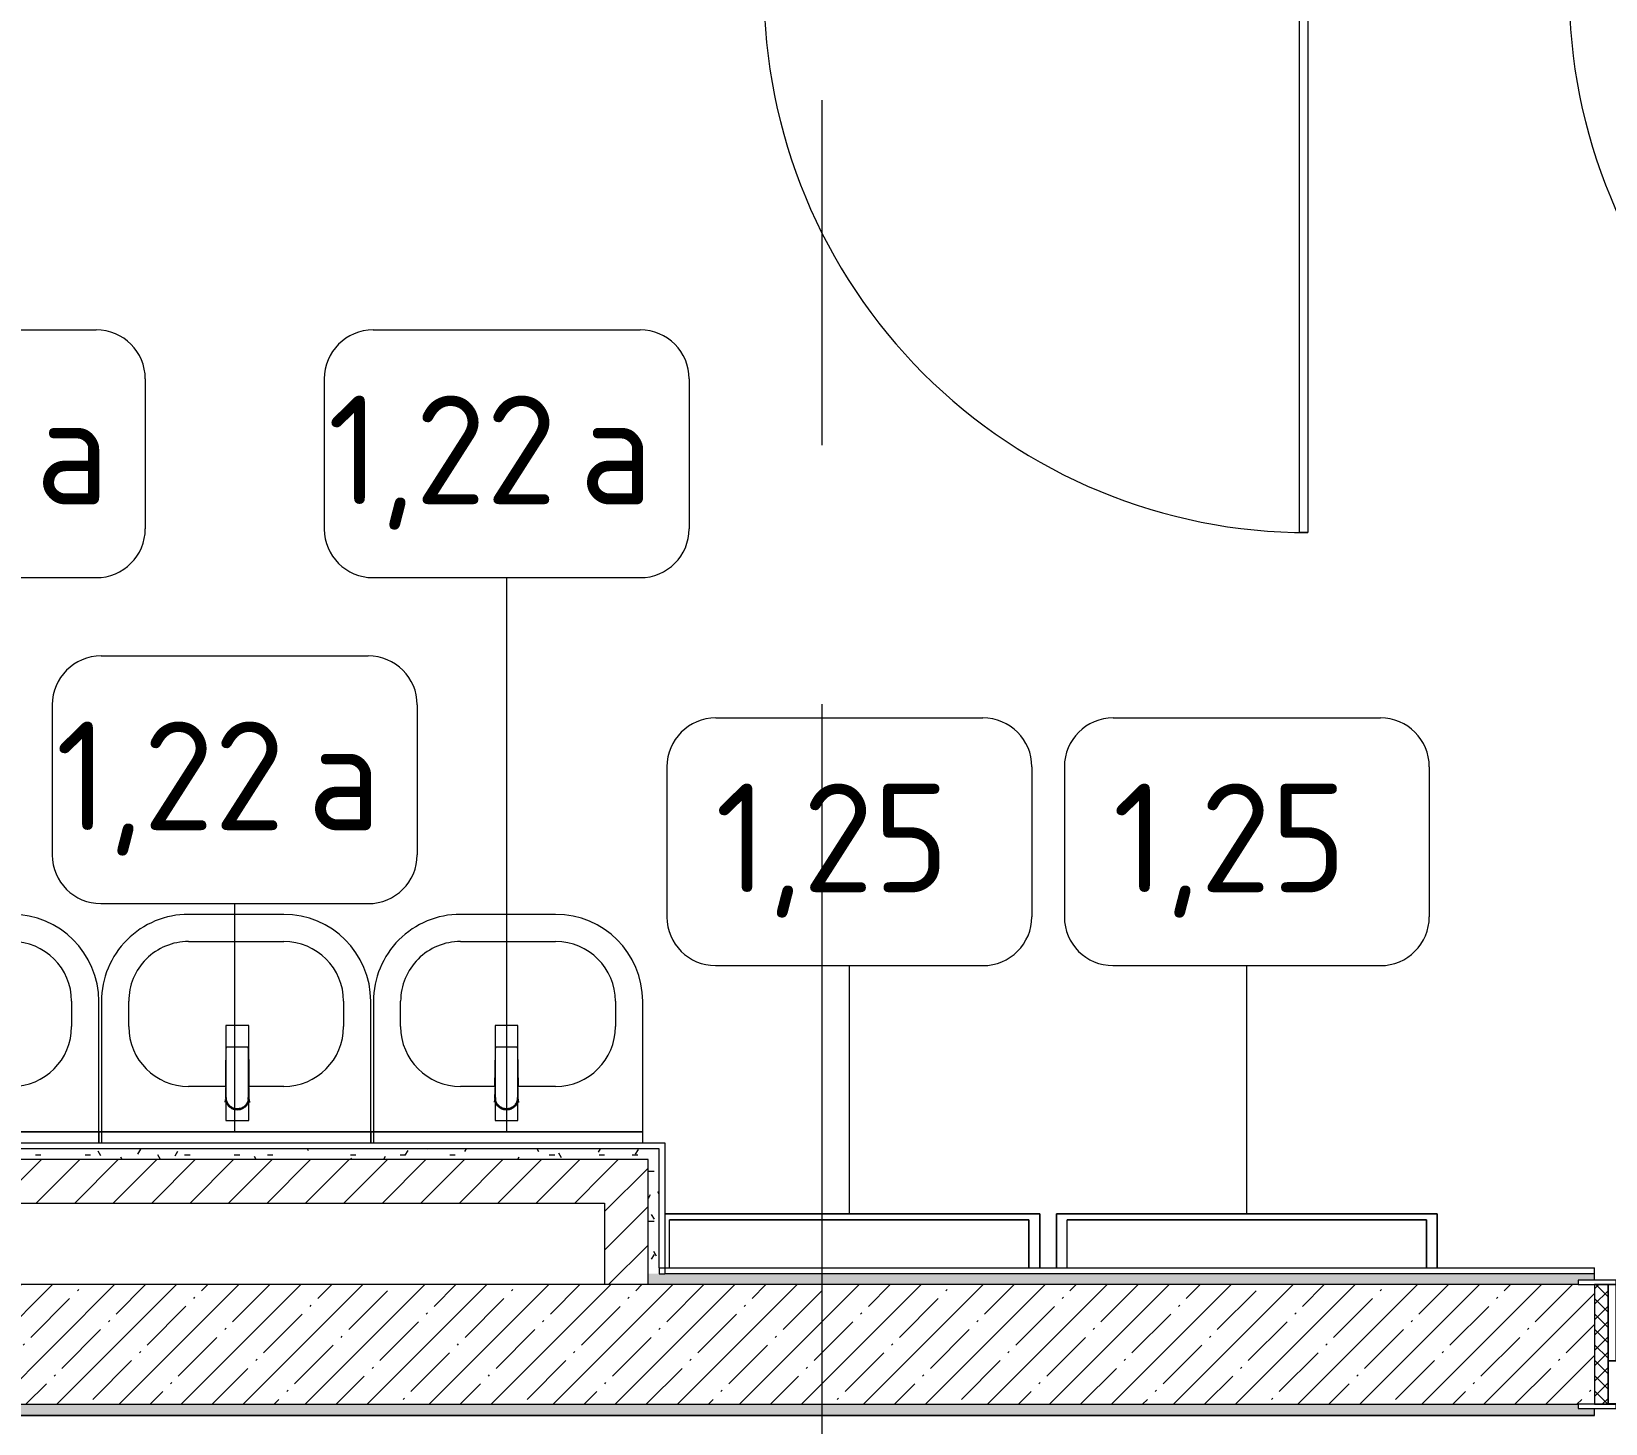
# Model space of a CAD drawing. Header units: millimetres. Extents: x 81494 to 296443, y -8553 to 29000.
# Drawn here: x 114506 to 117400, y 5145 to 7705 of the extents above; entities that cross this region are included whole.
import ezdxf

# ---------------------------------------------------------------- set-up
doc = ezdxf.new("R2010")
doc.units = ezdxf.units.MM
doc.linetypes.add('Осевая', pattern=[3175, 635, -476.25, 1587.5, -476.25])
for name, color, linetype, lineweight in [('0-1', 7, 'Continuous', 9), ('A-DOOR', 7, 'Continuous', 9), ('A-DOOR-FRAM-2', 7, 'Continuous', 9), ('A-GENM', 7, 'Continuous', 9), ('A-WALL', 7, 'Continuous', 9), ('I-FURN-IDEN', 7, 'Continuous', 9), ('I-WALL', 7, 'Continuous', 9), ('Оси-2', 7, 'Осевая', 9)]:
    doc.layers.add(name, color=color, linetype=linetype, lineweight=lineweight)
for name, color, linetype, lineweight, true_color in [('A-DOOR-1', 7, 'Continuous', 9, 0xc0c0c0), ('A-DOOR-FRAM-1', 7, 'Continuous', 9, 0xc0c0c0), ('A-WALL-1', 9, 'Continuous', 9, 0x808080), ('A-WALL-FNSH-1', 9, 'Continuous', 9, 0x808080), ('I-FURN-1', 9, 'Continuous', 9, 0x808080), ('P-SANR-FIXT-2', 9, 'Continuous', 13, 0x808080)]:
    doc.layers.add(name, color=color, linetype=linetype, lineweight=lineweight, true_color=true_color)
doc.styles.add('GOST Common', font='GOST_Common.ttf', dxfattribs={"height": 200})
pattern_1 = [(45, (0, 0), (-35.35534, 35.35534), [])]
pattern_2 = [(0, (0, 0), (121.92, 30.48), [10.058, -81.382, 10.058, -81.382, -487.68]), (0, (0, 0), (121.92, 30.48), [-182.88, 10.058, -172.822, 10.058, -81.382, -213.36]), (0, (0, 0), (121.92, 30.48), [-457.2, 10.058, -50.902, 10.058, -142.342]), (120, (45.72, 15.24), (-87.356454, 90.345817), [10.058, -81.382, 10.058, -81.382, -487.68]), (120, (45.72, 15.24), (-87.356454, 90.345817), [-182.88, 10.058, -172.822, 10.058, -81.382, -213.36]), (120, (45.72, 15.24), (-87.356454, 90.345817), [-457.2, 10.058, -50.902, 10.058, -142.342]), (240, (60.96, 76.2), (-34.563546, -120.825817), [10.058, -81.382, 10.058, -81.382, -487.68]), (240, (60.96, 76.2), (-34.563546, -120.825817), [-182.88, 10.058, -172.822, 10.058, -81.382, -213.36]), (240, (60.96, 76.2), (-34.563546, -120.825817), [-457.2, 10.058, -50.902, 10.058, -142.342])]
pattern_3 = [(288.435, (116754.71, 7791), (416.50086, -832.99954), [158.05, -1159.038]), (319.399, (116804.69, 7641.06), (2499.010644, -2082.486787), [76.799, -3763.143]), (316.848, (116446.5, 7591.08), (6247.5402574, -5830.957739), [182.691, -8951.868]), (289.983, (116579.78, 7466.13), (1249.49393, -3332.002656), [97.5, -4777.508]), (270, (116613.1, 7791), (416.5, -416.5), [83.3, -333.2]), (298.443, (116613.1, 7707.7), (-2915.5071394, 5414.4962996), [227.365, -11140.87]), (264.289, (116721.39, 7507.78), (416.5263, 3748.496867), [83.716, -4102.058]), (309.806, (116713.06, 7424.48), (-1666.01521, 2082.48651), [65.059, -3187.91])]

# ---------------------------------------------------------------- blocks, each defined once
blk = doc.blocks.new('Вешалка - 1_25-26107852-План расстановки мебели и оборудования 1 этажа в осях 23_1-33')
at = {"layer": 'I-FURN-1'}
for p, q in [((350, 55), (-339, 55)), ((-339, 55), (350, 55)), ((-330.4, -44), (-330.4, 44.4)), ((-330.4, -44), (-330.4, 44.4)), ((-330.4, 44.4), (330.2, 44.4)), ((330.2, 44.4), (-330.4, 44.4)), ((330.2, 44.4), (330.2, -44)), ((330.2, -44), (330.2, 44.4)), ((350, -44), (350, 55)), ((350, 55), (350, -44))]:
    blk.add_line(p, q, dxfattribs=at)
blk = doc.blocks.new('Вешалка - 1_25-V81-План расстановки мебели и оборудования 1 этажа в осях 23_1-33')
at = {"layer": 'I-FURN-1'}
for p, q in [((350, 55), (-350, 55)), ((-350, 55), (-350, -44)), ((-350, -44), (-350, 55)), ((-350, 55), (350, 55)), ((-330.4, -44), (-330.4, 44.4)), ((-330.4, -44), (-330.4, 44.4)), ((-330.4, 44.4), (330.2, 44.4)), ((330.2, 44.4), (-330.4, 44.4)), ((330.2, 44.4), (330.2, -44)), ((330.2, -44), (330.2, 44.4)), ((350, -44), (350, 55)), ((350, 55), (350, -44))]:
    blk.add_line(p, q, dxfattribs=at)
blk = doc.blocks.new('110_Дверь_СКБ_1Ст_Внутренняя1 - Д-7а_л__950x2100h_Туалет-32220591-План расстановки мебели и оборудования 1 этажа в осях 23_1-33')
at = {"layer": 'A-DOOR'}
h = blk.add_hatch(dxfattribs=at)
h.set_pattern_fill('FP_10', color=256, style=0, pattern_type=2)
h.set_pattern_definition([(135, (1776.41, 174.685), (-14.14214, -14.14214), []), (225, (1776.41, 174.685), (14.14214, -14.14214), [])])
h.paths.add_polyline_path([(537.5, 110), (512.5, 110), (512.5, -110), (537.5, -110)])
at = {"layer": 'A-DOOR-FRAM-2'}
h = blk.add_hatch(dxfattribs=at)
h.set_pattern_fill('FP_11', color=256, style=0, pattern_type=2)
h.set_pattern_definition([(45, (-346.384, 174.685), (-14.1421, 14.1421), []), (135, (-346.384, 174.685), (-14.1421, -14.1421), [])])
h.paths.add_polyline_path([(-487.5, 110), (-512.5, 110), (-512.5, -110), (-487.5, -110)])
at = {"layer": 'A-DOOR-1'}
for p, q in [((487.5, 1060), (447.5, 1060)), ((447.5, 1060), (447.5, 110)), ((487.5, 110), (487.5, 1060)), ((447.5, 110), (487.5, 110))]:
    blk.add_line(p, q, dxfattribs=at)
blk.add_arc((487.5, 110), 950, 90, 180, dxfattribs=at)
at = {"layer": 'A-DOOR-FRAM-1'}
for p, q in [((-472.5, 118), (-542.5, 118)), ((-542.5, 118), (-542.5, 110)), ((-472.5, 110), (-472.5, 118)), ((567.5, 118), (497.5, 118)), ((497.5, 118), (497.5, 110)), ((567.5, 110), (567.5, 118)), ((-542.5, 110), (-472.5, 110)), ((-487.5, 110), (-512.5, 110)), ((-512.5, 110), (-512.5, -110)), ((-462.5, 110), (-487.5, 110)), ((-487.5, 110), (-487.5, 30)), ((-487.5, -110), (-487.5, 110)), ((-472.5, 110), (-487.5, 110)), ((-487.5, 110), (-487.5, 109)), ((-487.5, 109), (-472.5, 109)), ((-472.5, 109), (-472.5, 110)), ((-462.5, 70), (-462.5, 110)), ((487.5, 110), (487.5, 70)), ((512.5, 110), (487.5, 110)), ((512.5, 110), (497.5, 110)), ((497.5, 110), (497.5, 109)), ((497.5, 110), (567.5, 110)), ((497.5, 109), (512.5, 109)), ((512.5, 30), (512.5, 110)), ((537.5, 110), (512.5, 110)), ((512.5, 110), (512.5, -110)), ((512.5, 109), (512.5, 110)), ((537.5, -110), (537.5, 110)), ((-452.5, 70), (-462.5, 70)), ((-452.5, 30), (-452.5, 70)), ((487.5, 70), (477.5, 70)), ((477.5, 70), (477.5, 30)), ((-487.5, 30), (-452.5, 30)), ((-472.5, 30), (-487.5, 30)), ((-487.5, 30), (-487.5, -110)), ((-472.5, -110), (-472.5, 30)), ((477.5, 30), (512.5, 30)), ((512.5, 30), (497.5, 30)), ((497.5, 30), (497.5, -110)), ((512.5, -110), (512.5, 30)), ((-472.5, -110), (-542.5, -110)), ((-542.5, -110), (-542.5, -118)), ((-512.5, -110), (-487.5, -110)), ((-487.5, -110), (-472.5, -110)), ((-472.5, -118), (-472.5, -110)), ((497.5, -110), (512.5, -110)), ((567.5, -110), (497.5, -110)), ((497.5, -110), (497.5, -118)), ((512.5, -110), (537.5, -110)), ((567.5, -118), (567.5, -110)), ((-542.5, -118), (-472.5, -118)), ((497.5, -118), (567.5, -118))]:
    blk.add_line(p, q, dxfattribs=at)
blk = doc.blocks.new('зеркало круглое500д - 1_22а зеркало круглое d500-30453653-План расстановки мебели и оборудования 1 этажа в осях 23_1-33')
at = {"layer": 'I-FURN-1'}
for p, q in [((-250, 0), (-250, -20)), ((-250, -20), (250, -20)), ((250, -20), (-250, -20)), ((250, -20), (250, 0))]:
    blk.add_line(p, q, dxfattribs=at)
blk = doc.blocks.new('Раковина Roca Debba 50x42 - гибкая подводка_ 640х550х165 PN6_3_ ХВ_ГВ накидная гайка BP DN15_ К-гл_кон_ П DN 50-30803987-План расстановки мебели и оборудования 1 этажа в осях 23_1-33')
at = {"layer": 'P-SANR-FIXT-2'}
for p, q in [((-255, 0), (-255, -20)), ((240, -20), (240, 0)), ((-255, -20), (-255, -260)), ((240, -260), (240, -20)), ((-95, -103.6), (-25.6, -103.6)), ((16.4, -103.6), (80, -103.6)), ((-205, -260), (-205, -213.6)), ((190, -213.6), (190, -260)), ((80, -370), (-95, -370)), ((-95, -420), (80, -420))]:
    blk.add_line(p, q, dxfattribs=at)
for centre, radius, start, end in [((-95, -213.6), 110, 90, 180), ((80, -213.6), 110, 0, 90), ((-95, -260), 160, 180, 270), ((-95, -260), 110, 180, 270), ((80, -260), 160, 270, 0), ((80, -260), 110, 270, 0)]:
    blk.add_arc(centre, radius, start, end, dxfattribs=at)
blk = doc.blocks.new('Раковина Roca Debba 50x42 - гибкая подводка_ 640х550х165 PN6_3_ ХВ_ГВ накидная гайка BP DN15_ К-гл_кон_ П DN 50-V122-План расстановки мебели и оборудования 1 этажа в осях 23_1-33')
at = {"layer": 'P-SANR-FIXT-2'}
for p, q in [((240, -20), (240, 0)), ((-255, -0.2), (-255, -20)), ((-255, -20), (-255, -260)), ((240, -260), (240, -20)), ((-95, -103.6), (-30.6, -103.6)), ((11.4, -103.6), (80, -103.6)), ((-205, -260), (-205, -213.6)), ((190, -213.6), (190, -260)), ((80, -370), (-95, -370)), ((-95, -420), (80, -420))]:
    blk.add_line(p, q, dxfattribs=at)
for centre, radius, start, end in [((-95, -213.6), 110, 90, 180), ((80, -213.6), 110, 0, 90), ((-95, -260), 160, 180, 270), ((-95, -260), 110, 180, 270), ((80, -260), 160, 270, 0), ((80, -260), 110, 270, 0)]:
    blk.add_arc(centre, radius, start, end, dxfattribs=at)
blk = doc.blocks.new('Раковина Roca Debba 50x42 - гибкая подводка_ 640х550х165 PN6_3_ ХВ_ГВ накидная гайка BP DN15_ К-гл_кон_ П DN 50-V123-План расстановки мебели и оборудования 1 этажа в осях 23_1-33')
at = {"layer": 'P-SANR-FIXT-2'}
for p, q in [((240, -20), (240, 0)), ((-255, -0.2), (-255, -20)), ((-255, -20), (-255, -260)), ((240, -260), (240, -20)), ((-95, -103.6), (-21.6, -103.6)), ((20.4, -103.6), (80, -103.6)), ((-205, -260), (-205, -213.6)), ((190, -213.6), (190, -260)), ((80, -370), (-95, -370)), ((-95, -420), (80, -420))]:
    blk.add_line(p, q, dxfattribs=at)
for centre, radius, start, end in [((-95, -213.6), 110, 90, 180), ((80, -213.6), 110, 0, 90), ((-95, -260), 160, 180, 270), ((-95, -260), 110, 180, 270), ((80, -260), 160, 270, 0), ((80, -260), 110, 270, 0)]:
    blk.add_arc(centre, radius, start, end, dxfattribs=at)
blk = doc.blocks.new('смеситель для раковины - Default-V125-План расстановки мебели и оборудования 1 этажа в осях 23_1-33')
at = {"layer": '0-1'}
for p, q in [((21, 151.6), (-21, 151.6)), ((20.3, 111.8), (-20.3, 111.8)), ((-22.2, 10.7), (-21.7, 15.4)), ((-20.7, 17.2), (-20.7, 16.7)), ((-20.3, 19.4), (-20.3, 15.8)), ((20.3, 15.8), (20.3, 19.4)), ((20.8, 16.7), (20.8, 17.2)), ((21.7, 15.4), (22.2, 10))]:
    blk.add_line(p, q, dxfattribs=at)
at = {"layer": '0-1', "flags": 128}
for points in [[(-21, 151.3), (-21, 147.9), (-21, 145.7), (-21, 145.2), (-21, 144.9), (-21, 144.8), (-21, 144.7), (-21, 144.7)], [(21, 89.1), (21, 88.6), (21, 88.3), (21, 88.3)]]:
    blk.add_lwpolyline(points, dxfattribs=at)
at = {"layer": 'P-SANR-FIXT-2'}
for p, q in [((21, 151.6), (-21, 151.6)), ((-21, 151.6), (-21, -23)), ((21, -23), (21, 151.6)), ((-20.3, 111.8), (-20.3, 111.8)), ((-20.3, 111.8), (-20.3, 109.7)), ((20.3, 109.7), (20.3, 111.8)), ((20.3, 111.8), (20.3, 111.8)), ((21, 37.9), (20.3, 37.9)), ((21.3, 15.1), (21.1, 17.1)), ((21.1, 17.1), (21.3, 15.1)), ((-21, -23), (21, -23))]:
    blk.add_line(p, q, dxfattribs=at)
at = {"layer": 'P-SANR-FIXT-2', "flags": 128}
for points in [[(-21, 144), (-21, 91), (-21, 37.9)], [(21, 37.9), (21, 91), (21, 144)], [(-20.3, 19.4), (-20.3, 60.2), (-20.3, 109.7)], [(20.3, 109.7), (20.3, 60.2), (20.3, 19.4)], [(21, 17.1), (21, 22.3), (21, 27.5), (21, 32.7), (21, 37.9)], [(-20.3, 15.8), (-20.3, 17.1), (-20.3, 18.4)], [(20.3, 18.4), (20.3, 17.1), (20.3, 15.8)], [(21, 15.1), (21, 15.6), (21, 16.1), (21, 16.6), (21, 17.1)]]:
    blk.add_lwpolyline(points, dxfattribs=at)
at = {"layer": 'P-SANR-FIXT-2'}
for centre, major_axis, ratio, start_param, end_param in [((-9809.3, 72.1), (-9788.3, 0.5), 0.986286, 3.135948, 3.138103), ((0, 17.2), (20.8, 0), 0.98634, 3.060685, 3.141593), ((0, 17.2), (20.8, 0), 0.98634, 3.141593, 3.395551), ((0, 17.2), (20.8, 0), 0.98634, 3.707105, 3.769911), ((0, 17.2), (20.8, 0), 0.98634, 5.654867, 5.717635), ((0, 17.2), (-20.8, 0), 0.98634, 2.887544, 3.141593), ((0, 17.2), (20.8, 0), 0.98634, 0, 0.072418), ((0, 17.2), (20.8, 0), 0.98634, 4.154533, 5.270098)]:
    blk.add_ellipse(centre, major_axis=major_axis, ratio=ratio, start_param=start_param, end_param=end_param, dxfattribs=at)
for points, knots in [([(-21, 151.6), (-21, 151.7), (-21, 151.5), (-21, 150.5), (-21, 148.7), (-21, 146.9), (-21, 145.2), (-21, 144.4), (-21, 144)], [0.4444444, 0.4444444, 0.4444444, 0.4444444, 0.5555556, 0.6666667, 0.7777778, 0.8888889, 0.9444444, 1, 1, 1, 1]), ([(21, 144), (21, 144.4), (21, 145.2), (21, 146.9), (21, 148.7), (21, 150.5), (21, 151.5), (21, 151.7), (21, 151.6)], [0, 0, 0, 0, 0.0555556, 0.1111111, 0.2222222, 0.3333333, 0.4444444, 0.5555556, 0.5555556, 0.5555556, 0.5555556]), ([(-21.3, 38.9), (-21.3, 39.6), (-21.2, 41.1), (-21.2, 44.2), (-21.2, 48.8), (-21.1, 54.3), (-21.1, 59.3), (-21.1, 63.2), (-21.1, 66.1), (-21.1, 68.8), (-21.1, 72.5), (-21, 78.9), (-21, 84.5), (-21, 88.1)], [0.5862751, 0.5862751, 0.5862751, 0.5862751, 0.625, 0.6666667, 0.7083333, 0.75, 0.7916667, 0.8125, 0.8333333, 0.8541667, 0.875, 0.9166667, 1, 1, 1, 1]), ([(21, 88.1), (21, 84.5), (21, 78.9), (21.1, 72.5), (21.1, 68.8), (21.1, 66.1), (21.1, 63.2), (21.1, 59.3), (21.2, 54.3), (21.2, 48.8), (21.2, 44.2), (21.3, 41.1), (21.3, 39.6), (21.3, 38.9)], [0, 0, 0, 0, 0.0833333, 0.125, 0.1458333, 0.1666667, 0.1875, 0.2083333, 0.25, 0.2916667, 0.3333333, 0.375, 0.4137249, 0.4137249, 0.4137249, 0.4137249]), ([(-21.1, 17.1), (-21.2, 16.5), (-21.2, 16), (-21.3, 15.4), (-21.3, 15.4)], [0, 0, 0, 0, 0.1, 0.1032771, 0.1032771, 0.1032771, 0.1032771]), ([(21, 15.1), (20.9, 14), (20.5, 11.7), (19.3, 8.5), (17.6, 5.5), (14.8, 1.9), (11.1, -0.9), (6.8, -2.8), (3.4, -3.6), (0, -3.8), (-4.5, -3.5), (-10.1, -1.7), (-14.7, 1.9), (-17.6, 5.5), (-19.3, 8.4), (-20.5, 11.7), (-20.9, 13.9), (-21, 15)], [0, 0, 0, 0, 0.055556, 0.111111, 0.166667, 0.222222, 0.333333, 0.388889, 0.444444, 0.5, 0.555556, 0.666667, 0.777778, 0.833333, 0.888889, 0.944444, 1, 1, 1, 1]), ([(20.3, 19.4), (20.3, 18.2), (20.2, 15.9), (19.3, 12.3), (18, 9.6), (16.8, 7.5), (15.7, 6), (14.5, 4.7), (12.8, 3), (10.4, 1.2), (7.1, -0.4), (2.4, -1.7), (-2.5, -1.7), (-7.1, -0.4), (-10.9, 1.5), (-13.6, 3.7), (-15.4, 5.7), (-16.5, 7.1), (-17.7, 9), (-18.9, 11.5), (-20, 15), (-20.3, 17.7), (-20.3, 19.4)], [0, 0, 0, 0, 0.055556, 0.111111, 0.166667, 0.194444, 0.222222, 0.25, 0.277778, 0.333333, 0.388889, 0.444444, 0.555556, 0.611111, 0.666667, 0.75, 0.770833, 0.791667, 0.833333, 0.875, 0.916667, 1, 1, 1, 1]), ([(20.3, 15.8), (20.3, 13.7), (19.8, 10.7), (17.9, 6.9), (16.3, 4.7), (14.8, 3.1), (13, 1.5), (11.1, 0.2), (9, -0.8), (7.3, -1.5), (5.5, -2), (3.6, -2.4), (1.4, -2.7), (-0.9, -2.7), (-3.3, -2.5), (-5.5, -2), (-7.7, -1.3), (-9.8, -0.4), (-11.7, 0.6), (-13.5, 1.9), (-15.1, 3.4), (-16.9, 5.4), (-19.5, 9.5), (-20.3, 13.2), (-20.3, 15.8)], [0, 0, 0, 0, 0.111111, 0.166667, 0.222222, 0.25, 0.277778, 0.333333, 0.361111, 0.388889, 0.416667, 0.444444, 0.479167, 0.513889, 0.548611, 0.583333, 0.618056, 0.652778, 0.6875, 0.722222, 0.756944, 0.791667, 0.861111, 1, 1, 1, 1]), ([(21.1, 17.1), (21.1, 16.7), (21.2, 16.1), (21.3, 15.6), (21.3, 15.3)], [0, 0, 0, 0, 0.0625, 0.1032634, 0.1032634, 0.1032634, 0.1032634])]:
    blk.add_open_spline(points, degree=3, knots=knots, dxfattribs=at)
for points in [[(21, 37.9), (21, 36.1), (21, 32.7), (21.1, 27.5), (21.1, 22.3), (21.1, 18.8), (21.1, 17.1)], [(-21.1, 17.1), (-21.1, 16.7), (-21.1, 16), (-21, 15.3), (-21, 15)], [(21.1, 17.1), (21.1, 16.7), (21.1, 16.1), (21, 15.4), (21, 15.1)], [(21.3, 15.3), (21.2, 15.9), (21.2, 16.5), (21.1, 17.1)]]:
    blk.add_open_spline(points, degree=3, dxfattribs=at)
blk = doc.blocks.new('смеситель для раковины - Default-V126-План расстановки мебели и оборудования 1 этажа в осях 23_1-33')
at = {"layer": '0-1'}
for p, q in [((21, 151.6), (-21, 151.6)), ((20.3, 111.8), (-20.3, 111.8)), ((-22.2, 10.7), (-21.7, 15.4)), ((-20.7, 17.2), (-20.7, 16.7)), ((-20.3, 19.4), (-20.3, 15.8)), ((20.3, 15.8), (20.3, 19.4)), ((20.8, 16.7), (20.8, 17.2)), ((21.7, 15.4), (22.2, 10))]:
    blk.add_line(p, q, dxfattribs=at)
at = {"layer": '0-1', "flags": 128}
for points in [[(-21, 151.3), (-21, 147.9), (-21, 145.7), (-21, 145.2), (-21, 144.9), (-21, 144.8), (-21, 144.7), (-21, 144.7)], [(21, 89.1), (21, 88.6), (21, 88.3), (21, 88.3)]]:
    blk.add_lwpolyline(points, dxfattribs=at)
at = {"layer": 'P-SANR-FIXT-2'}
for p, q in [((21, 151.6), (-21, 151.6)), ((-21, 151.6), (-21, -23)), ((21, -23), (21, 151.6)), ((-20.3, 111.8), (-20.3, 111.8)), ((-20.3, 111.8), (-20.3, 109.7)), ((20.3, 109.7), (20.3, 111.8)), ((20.3, 111.8), (20.3, 111.8)), ((21.3, 15.1), (21.1, 17.1)), ((21.1, 17.1), (21.3, 15.1)), ((-21, -23), (21, -23))]:
    blk.add_line(p, q, dxfattribs=at)
at = {"layer": 'P-SANR-FIXT-2', "flags": 128}
for points in [[(-21, 144), (-21, 91), (-21, 37.9)], [(21, 37.9), (21, 91), (21, 144)], [(-20.3, 19.4), (-20.3, 60.2), (-20.3, 109.7)], [(20.3, 109.7), (20.3, 60.2), (20.3, 19.4)], [(21, 17.1), (21, 22.3), (21, 27.5), (21, 32.7), (21, 37.9)], [(-20.3, 15.8), (-20.3, 17.1), (-20.3, 18.4)], [(20.3, 18.4), (20.3, 17.1), (20.3, 15.8)], [(21, 15.1), (21, 15.6), (21, 16.1), (21, 16.6), (21, 17.1)]]:
    blk.add_lwpolyline(points, dxfattribs=at)
at = {"layer": 'P-SANR-FIXT-2'}
for centre, major_axis, ratio, start_param, end_param in [((-9809.3, 72.1), (-9788.3, 0.5), 0.986286, 3.135948, 3.138103), ((0, 17.2), (20.8, 0), 0.98634, 3.060685, 3.141593), ((0, 17.2), (20.8, 0), 0.98634, 3.141593, 3.395551), ((0, 17.2), (20.8, 0), 0.98634, 3.707105, 3.769911), ((0, 17.2), (20.8, 0), 0.98634, 5.654867, 5.717635), ((0, 17.2), (-20.8, 0), 0.98634, 2.887544, 3.141593), ((0, 17.2), (20.8, 0), 0.98634, 0, 0.080911), ((0, 17.2), (20.8, 0), 0.98634, 4.154533, 5.270098)]:
    blk.add_ellipse(centre, major_axis=major_axis, ratio=ratio, start_param=start_param, end_param=end_param, dxfattribs=at)
for points, knots in [([(-21, 151.6), (-21, 151.7), (-21, 151.5), (-21, 150.5), (-21, 148.7), (-21, 146.9), (-21, 145.2), (-21, 144.4), (-21, 144)], [0.4444444, 0.4444444, 0.4444444, 0.4444444, 0.5555556, 0.6666667, 0.7777778, 0.8888889, 0.9444444, 1, 1, 1, 1]), ([(21, 144), (21, 144.4), (21, 145.2), (21, 146.9), (21, 148.7), (21, 150.5), (21, 151.5), (21, 151.7), (21, 151.6)], [0, 0, 0, 0, 0.0555556, 0.1111111, 0.2222222, 0.3333333, 0.4444444, 0.5555556, 0.5555556, 0.5555556, 0.5555556]), ([(-21.3, 38.9), (-21.3, 39.6), (-21.2, 41.1), (-21.2, 44.2), (-21.2, 48.8), (-21.1, 54.3), (-21.1, 59.3), (-21.1, 63.2), (-21.1, 66.1), (-21.1, 68.8), (-21.1, 72.5), (-21, 78.9), (-21, 84.5), (-21, 88.1)], [0.5862751, 0.5862751, 0.5862751, 0.5862751, 0.625, 0.6666667, 0.7083333, 0.75, 0.7916667, 0.8125, 0.8333333, 0.8541667, 0.875, 0.9166667, 1, 1, 1, 1]), ([(21, 88.1), (21, 84.5), (21, 78.9), (21.1, 72.5), (21.1, 68.8), (21.1, 66.1), (21.1, 63.2), (21.1, 59.3), (21.2, 54.3), (21.2, 48.8), (21.2, 44.2), (21.3, 41.1), (21.3, 39.6), (21.3, 38.9)], [0, 0, 0, 0, 0.0833333, 0.125, 0.1458333, 0.1666667, 0.1875, 0.2083333, 0.25, 0.2916667, 0.3333333, 0.375, 0.4137249, 0.4137249, 0.4137249, 0.4137249]), ([(-21.1, 17.1), (-21.2, 16.5), (-21.2, 16), (-21.3, 15.4), (-21.3, 15.4)], [0, 0, 0, 0, 0.1, 0.1032771, 0.1032771, 0.1032771, 0.1032771]), ([(21, 15.1), (20.9, 14), (20.5, 11.7), (19.3, 8.5), (17.6, 5.5), (14.8, 1.9), (11.1, -0.9), (6.8, -2.8), (3.4, -3.6), (0, -3.8), (-4.5, -3.5), (-10.1, -1.7), (-14.7, 1.9), (-17.6, 5.5), (-19.3, 8.4), (-20.5, 11.7), (-20.9, 13.9), (-21, 15)], [0, 0, 0, 0, 0.055556, 0.111111, 0.166667, 0.222222, 0.333333, 0.388889, 0.444444, 0.5, 0.555556, 0.666667, 0.777778, 0.833333, 0.888889, 0.944444, 1, 1, 1, 1]), ([(20.3, 19.4), (20.3, 18.2), (20.2, 15.9), (19.3, 12.3), (18, 9.6), (16.8, 7.5), (15.7, 6), (14.5, 4.7), (12.8, 3), (10.4, 1.2), (7.1, -0.4), (2.4, -1.7), (-2.5, -1.7), (-7.1, -0.4), (-10.9, 1.5), (-13.6, 3.7), (-15.4, 5.7), (-16.5, 7.1), (-17.7, 9), (-18.9, 11.5), (-20, 15), (-20.3, 17.7), (-20.3, 19.4)], [0, 0, 0, 0, 0.055556, 0.111111, 0.166667, 0.194444, 0.222222, 0.25, 0.277778, 0.333333, 0.388889, 0.444444, 0.555556, 0.611111, 0.666667, 0.75, 0.770833, 0.791667, 0.833333, 0.875, 0.916667, 1, 1, 1, 1]), ([(20.3, 15.8), (20.3, 13.7), (19.8, 10.7), (17.9, 6.9), (16.3, 4.7), (14.8, 3.1), (13, 1.5), (11.1, 0.2), (9, -0.8), (7.3, -1.5), (5.5, -2), (3.6, -2.4), (1.4, -2.7), (-0.9, -2.7), (-3.3, -2.5), (-5.5, -2), (-7.7, -1.3), (-9.8, -0.4), (-11.7, 0.6), (-13.5, 1.9), (-15.1, 3.4), (-16.9, 5.4), (-19.5, 9.5), (-20.3, 13.2), (-20.3, 15.8)], [0, 0, 0, 0, 0.111111, 0.166667, 0.222222, 0.25, 0.277778, 0.333333, 0.361111, 0.388889, 0.416667, 0.444444, 0.479167, 0.513889, 0.548611, 0.583333, 0.618056, 0.652778, 0.6875, 0.722222, 0.756944, 0.791667, 0.861111, 1, 1, 1, 1]), ([(21.1, 17.1), (21.1, 16.7), (21.2, 16.1), (21.3, 15.6), (21.3, 15.3)], [0, 0, 0, 0, 0.0625, 0.1032634, 0.1032634, 0.1032634, 0.1032634])]:
    blk.add_open_spline(points, degree=3, knots=knots, dxfattribs=at)
for points in [[(21, 37.9), (21, 36.1), (21, 32.7), (21.1, 27.5), (21.1, 22.3), (21.1, 18.8), (21.1, 17.1)], [(-21.1, 17.1), (-21.1, 16.7), (-21.1, 16), (-21, 15.3), (-21, 15)], [(21.1, 17.1), (21.1, 16.7), (21.1, 16.1), (21, 15.4), (21, 15.1)], [(21.3, 15.3), (21.2, 15.9), (21.2, 16.5), (21.1, 17.1)]]:
    blk.add_open_spline(points, degree=3, dxfattribs=at)
blk = doc.blocks.new('131_Сантехническая перегородка_Дверь МГН - СД-1-V149-План расстановки мебели и оборудования 1 этажа в осях 23_1-33')
at = {"layer": 'A-DOOR'}
h = blk.add_hatch(dxfattribs=at)
h.set_pattern_fill('FP_91', color=256, style=0, pattern_type=2)
h.set_pattern_definition(pattern_3)
h.paths.add_polyline_path([(1010, 8), (1010, -8), (1390, -8), (1390, 8)])
at = {"layer": 'A-GENM'}
h = blk.add_hatch(dxfattribs=at)
h.set_pattern_fill('FP_91', color=256, style=0, pattern_type=2)
h.set_pattern_definition(pattern_3)
h.paths.add_polyline_path([(-370, 8), (-370, -8), (10, -8), (10, 8)])
at = {"layer": 'A-DOOR-1'}
for p, q in [((10, 1008), (26, 1008)), ((10, 8), (10, 1008)), ((26, 8), (26, 1008)), ((10, 8), (26, 8))]:
    blk.add_line(p, q, dxfattribs=at)
blk.add_arc((10, 8), 1000, 360, 90, dxfattribs=at)
at = {"layer": 'A-GENM'}
for p, q in [((-370, 8), (10, 8)), ((-370, -8), (-370, 8)), ((10, -8), (10, 8)), ((1010, 8), (1390, 8)), ((1010, -8), (1010, 8)), ((1390, -8), (1390, 8)), ((10, -8), (-370, -8)), ((1390, -8), (1010, -8))]:
    blk.add_line(p, q, dxfattribs=at)
blk = doc.blocks.new('131_Сантехническая перегородка_Дверь МГН 2 - СД-1-V150-План расстановки мебели и оборудования 1 этажа в осях 23_1-33')
at = {"layer": 'A-DOOR'}
h = blk.add_hatch(dxfattribs=at)
h.set_pattern_fill('FP_92', color=256, style=0, pattern_type=2)
h.set_pattern_definition([(288.435, (118234.71, 7791), (416.50086, -832.99954), [158.05, -1159.038]), (319.399, (118284.69, 7641.06), (2499.010644, -2082.486787), [76.799, -3763.143]), (316.848, (117926.5, 7591.08), (6247.5402574, -5830.957739), [182.691, -8951.868]), (289.983, (118059.78, 7466.13), (1249.49393, -3332.002656), [97.5, -4777.508]), (270, (118093.1, 7791), (416.5, -416.5), [83.3, -333.2]), (298.443, (118093.1, 7707.7), (-2915.5071394, 5414.4962996), [227.365, -11140.87]), (264.289, (118201.39, 7507.78), (416.5263, 3748.496867), [83.716, -4102.058]), (309.806, (118193.06, 7424.48), (-1666.01521, 2082.48651), [65.059, -3187.91])])
h.paths.add_polyline_path([(-430, 8), (-430, -8), (10, -8), (10, 8)])
at = {"layer": 'A-DOOR-1'}
for p, q in [((10, 1008), (26, 1008)), ((10, 8), (10, 1008)), ((26, 8), (26, 1008)), ((10, 8), (26, 8))]:
    blk.add_line(p, q, dxfattribs=at)
blk.add_arc((10, 8), 1000, 360, 90, dxfattribs=at)
at = {"layer": 'A-GENM'}
for p, q in [((-430, 8), (10, 8)), ((-430, 8), (-430, -8)), ((10, 8), (10, -8)), ((1010, 8), (1110, 8)), ((1010, 8), (1010, -8)), ((1110, 8), (1110, -8)), ((10, -8), (-430, -8)), ((1110, -8), (1010, -8))]:
    blk.add_line(p, q, dxfattribs=at)
blk = doc.blocks.new('Марка_Мебель - В прямоуг_Balcon_Марка-25523697-План расстановки мебели и оборудования 1 этажа в осях 23_1-33')
at = {"layer": 'I-FURN-IDEN'}
for p, q in [((-2.455, 2.278), (2.455, 2.278)), ((-3.355, 1.378), (-3.355, -1.384)), ((3.355, 1.378), (3.355, -1.378)), ((-2.461, -2.278), (2.455, -2.278))]:
    blk.add_line(p, q, dxfattribs=at)
for centre, radius, start, end in [((-2.455, 1.378), 0.9, 90, 180), ((2.455, 1.378), 0.9, 0, 90), ((-2.461, -1.384), 0.893, 180, 270), ((2.455, -1.378), 0.9, 270, 0)]:
    blk.add_arc(centre, radius, start, end, dxfattribs=at)

msp = doc.modelspace()

# ---------------------------------------------------------------- hatches: boundary and pattern name
at = {"layer": 'I-WALL'}
h = msp.add_hatch(dxfattribs=at)
h.set_pattern_fill('FP_67', color=256, style=0, pattern_type=2)
h.set_pattern_definition(pattern_2)
h.paths.add_polyline_path([(115399.9, 5630), (115640, 5630), (115640, 5650), (113060, 5650), (113060, 5630), (115228.3, 5630)])
h = msp.add_hatch(dxfattribs=at)
h.set_pattern_fill('FP_67', color=256, style=0, pattern_type=2)
h.set_pattern_definition(pattern_2)
h.paths.add_polyline_path([(115640, 5420), (115660, 5420), (115660, 5650), (115640, 5650), (115640, 5504.6)])
h = msp.add_hatch(dxfattribs=at)
h.set_pattern_fill('FP_3', color=256, style=0, pattern_type=2)
h.set_pattern_definition(pattern_1)
h.paths.add_polyline_path([(115560, 5550), (115560, 5630), (113060, 5630), (113060, 5550), (115399.9, 5550)])
h = msp.add_hatch(dxfattribs=at)
h.set_pattern_fill('FP_3', color=256, style=0, pattern_type=2)
h.set_pattern_definition(pattern_1)
h.paths.add_polyline_path([(115560, 5400), (115640, 5400), (115640, 5630), (115560, 5630), (115560, 5504.6)])
h = msp.add_hatch(dxfattribs=at)
h.set_pattern_fill('FP_67', color=256, style=0, pattern_type=2)
h.set_pattern_definition(pattern_2)
h.paths.add_polyline_path([(118831.3, 5400), (118870, 5400), (118870, 5420), (118430, 5420), (118430, 5408), (118460, 5408), (118460, 5400)])
h.paths.add_polyline_path([(117350, 5400), (117350, 5408), (117380, 5408), (117380, 5420), (115640, 5420), (115640, 5400), (116086.2, 5400)])
h = msp.add_hatch(dxfattribs=at)
h.set_pattern_fill('FP_2', color=256, style=0, pattern_type=2)
h.set_pattern_definition([(45, (0, 0), (-57.024626, 57.024626), []), (45, (57.025, 0), (-57.024626, 57.024626), [100.806, -20.161, 3.353, -16.808])])
h.paths.add_polyline_path([(119290, 5180), (119330, 5180), (119330, 5400), (118430, 5400), (118430, 5180), (118831.3, 5180)])
h.paths.add_polyline_path([(117350, 5180), (117380, 5180), (117380, 5400), (111930, 5400), (111930, 5180), (116086.2, 5180)])
h = msp.add_hatch(dxfattribs=at)
h.set_pattern_fill('FP_67', color=256, style=0, pattern_type=2)
h.set_pattern_definition(pattern_2)
h.paths.add_polyline_path([(119290, 5160), (119290, 5180), (118460, 5179.3), (118460, 5172), (118430, 5172), (118430, 5160), (119289, 5160)])
h.paths.add_polyline_path([(111930, 5160), (117380, 5160), (117380, 5172), (117350, 5172), (117350, 5180), (111930, 5180)])

# ---------------------------------------------------------------- linework, layer by layer
at = {"layer": 'A-WALL'}
msp.add_line((117350, 5400), (115560, 5400), dxfattribs=at)
at = {"layer": 'A-WALL-1'}
for p, q in [((115660, 5650), (113091, 5650)), ((115660, 5431), (115660, 5650)), ((115640, 5630), (113060, 5630)), ((115640, 5400), (115640, 5630)), ((113060, 5550), (115560, 5550)), ((115560, 5550), (115560, 5400)), ((117380, 5420), (115671, 5420)), ((117380, 5408), (117380, 5420)), ((115560, 5400), (111930, 5400)), ((111930, 5180), (117350, 5180)), ((111910, 5160), (117380, 5160)), ((117380, 5160), (117380, 5172))]:
    msp.add_line(p, q, dxfattribs=at)
at = {"layer": 'A-WALL-FNSH-1'}
for p, q in [((111909, 5159), (117380, 5159)), ((117380, 5159), (117380, 5160))]:
    msp.add_line(p, q, dxfattribs=at)
at = {"layer": 'I-FURN-IDEN'}
for p, q in [((115380, 5681), (115380, 6700.3)), ((114880, 5681), (114880, 6100.8)), ((116010, 5530), (116010, 5986.7)), ((116740.7, 5530), (116740.7, 5986.7))]:
    msp.add_line(p, q, dxfattribs=at)
at = {"layer": 'I-WALL'}
for p, q in [((113080, 5661), (115671, 5661)), ((115671, 5661), (115671, 5420)), ((115660, 5431), (117380, 5431)), ((115660, 5431), (115660, 5420)), ((115660, 5420), (115671, 5420)), ((117380, 5420), (117380, 5431))]:
    msp.add_line(p, q, dxfattribs=at)
at = {"layer": 'Оси-2'}
msp.add_line((115960, 593.7), (115960, 19415.1), dxfattribs=at)

# ---------------------------------------------------------------- block references
at = {"layer": 'A-DOOR-1', "rotation": 180}
msp.add_blockref('110_Дверь_СКБ_1Ст_Внутренняя1 - Д-7а_л__950x2100h_Туалет-32220591-План расстановки мебели и оборудования 1 этажа в осях 23_1-33', (117917.5, 5290), dxfattribs=at)
at = {"layer": 'A-GENM', "rotation": 180}
for name, p in [('131_Сантехническая перегородка_Дверь МГН - СД-1-V149-План расстановки мебели и оборудования 1 этажа в осях 23_1-33', (116863, 7791)), ('131_Сантехническая перегородка_Дверь МГН 2 - СД-1-V150-План расстановки мебели и оборудования 1 этажа в осях 23_1-33', (118343, 7791))]:
    msp.add_blockref(name, p, dxfattribs=at)
at = {"layer": 'I-FURN-1', "rotation": 180}
for p in [(114380, 5661), (114880, 5661), (115380, 5661)]:
    msp.add_blockref('зеркало круглое500д - 1_22а зеркало круглое d500-30453653-План расстановки мебели и оборудования 1 этажа в осях 23_1-33', p, dxfattribs=at)
at = {"layer": 'I-FURN-1'}
for name, p in [('Вешалка - 1_25-26107852-План расстановки мебели и оборудования 1 этажа в осях 23_1-33', (116010, 5475)), ('Вешалка - 1_25-V81-План расстановки мебели и оборудования 1 этажа в осях 23_1-33', (116740.7, 5475))]:
    msp.add_blockref(name, p, dxfattribs=at)
at = {"layer": 'I-FURN-IDEN', "xscale": 99.99999999999993, "yscale": 99.99999999999993, "zscale": 99.99999999999993}
for p in [(114380, 6928), (115380, 6928), (114880, 6328.5), (116010, 6214.5), (116740.7, 6214.5)]:
    msp.add_blockref('Марка_Мебель - В прямоуг_Balcon_Марка-25523697-План расстановки мебели и оборудования 1 этажа в осях 23_1-33', p, dxfattribs=at)
at = {"layer": 'P-SANR-FIXT-2', "rotation": 180}
for name, p in [('Раковина Roca Debba 50x42 - гибкая подводка_ 640х550х165 PN6_3_ ХВ_ГВ накидная гайка BP DN15_ К-гл_кон_ П DN 50-V123-План расстановки мебели и оборудования 1 этажа в осях 23_1-33', (114375.1, 5661)), ('Раковина Roca Debba 50x42 - гибкая подводка_ 640х550х165 PN6_3_ ХВ_ГВ накидная гайка BP DN15_ К-гл_кон_ П DN 50-V122-План расстановки мебели и оборудования 1 этажа в осях 23_1-33', (114875.1, 5661)), ('Раковина Roca Debba 50x42 - гибкая подводка_ 640х550х165 PN6_3_ ХВ_ГВ накидная гайка BP DN15_ К-гл_кон_ П DN 50-30803987-План расстановки мебели и оборудования 1 этажа в осях 23_1-33', (115375, 5661))]:
    msp.add_blockref(name, p, dxfattribs=at)
at = {"layer": 'P-SANR-FIXT-2'}
for name, p in [('смеситель для раковины - Default-V126-План расстановки мебели и оборудования 1 этажа в осях 23_1-33', (114884.7, 5724.9)), ('смеситель для раковины - Default-V125-План расстановки мебели и оборудования 1 этажа в осях 23_1-33', (115379.6, 5724.9))]:
    msp.add_blockref(name, p, dxfattribs=at)

# ---------------------------------------------------------------- texts
at = {"layer": 'I-FURN-IDEN', "char_height": 200, "attachment_point": 1, "style": 'GOST Common'}
for s, insert, width in [('1,22', (115051, 7035.1), 561.181), ('\\fGOST Common|b0|i0|c204|p34|;а', (114514, 7035.1), 200.422), ('\\fGOST Common|b0|i0|c204|p34|;а', (115514, 7035.1), 200.422), ('1,22', (114551, 6435.6), 561.181), ('\\fGOST Common|b0|i0|c204|p34|;а', (115014, 6435.6), 200.422), ('1,25', (115763.5, 6321.5), 561.181), ('1,25', (116494.2, 6321.5), 561.181)]:
    msp.add_mtext(s, dxfattribs=dict(at, insert=insert, width=width))

doc.saveas('drawing.dxf')
